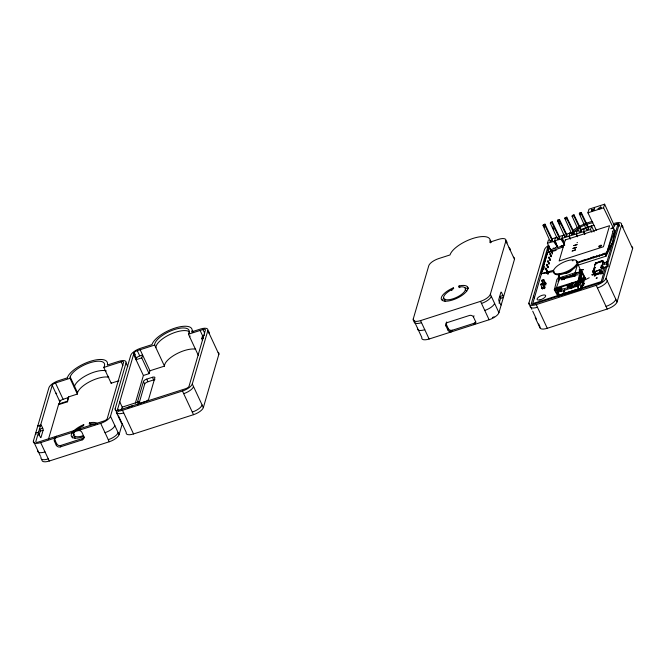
<?xml version="1.0" encoding="UTF-8"?>
<svg xmlns="http://www.w3.org/2000/svg" width="666" height="666" viewBox="0 0 666 666"><rect width="100%" height="100%" fill="white"/><g stroke="black" fill="none" stroke-linecap="round" stroke-linejoin="round"><path stroke-width="1" d="M564.119 279.279L561.505 279.82L564.144 278.679L564.002 279.595L564.144 278.679L572.618 276.648M575.549 275.607L575.574 275.008L573.068 276.507L575.441 275.949L575.574 275.008M610.755 228.788L613.253 227.997M572.144 283.824L571.878 287.754L560.73 291.558L560.098 290.634M570.429 284.315L570.238 287.096L561.013 289.452L560.73 291.558L561.546 288.661M576.839 284.615L576.714 286.405L571.878 287.754L570.238 287.096L570.654 284.016M584.099 283.599L581.235 279.037L582.001 278.122L583.308 282.634L583.299 277.014L584.44 280.652L583.308 282.634L581.301 278.33L582.001 278.122L584.099 283.599L583.574 285.356L580.635 280.736L556.052 288.753L555.344 290.309L558.175 295.396L581.243 288.003L582.4 285.781L581.285 289.169L557.925 296.262L554.328 289.835L556.959 279.204L562.737 277.289L559.631 278.713L557.875 281.368M593.023 271.27L593.273 271.803L594.646 271.362L592.898 271.703L593.364 273.185L594.846 272.394L593.489 272.752L594.638 275.208L602.372 272.719L600.923 270.238L601.598 267.291L600.74 267.565L602.131 268.789L602.905 266.567L602.047 266.85L602.131 268.789L601.598 267.291M581.235 279.037L581.301 278.33M577.106 282.267L576.714 286.405L574.4 285.831L571.878 287.754L572.26 285.156M589.219 277.755L585.206 279.787L585.572 278.688L582.359 273.535L579.495 272.336L578.463 281.876L581.243 288.003M576.898 284.748L576.714 286.405L578.479 284.748L577.946 282.809L577.089 283.083M581.285 289.169L582.001 286.929L580.203 282.75L581.876 271.179L575.998 273.018L575.516 274.275L562.487 278.463L575.516 274.275M569.388 284.24L569.014 286.771L570.121 284.232M570.67 283.833L570.304 286.363L571.778 282.975L570.238 287.096L570.745 284.215M576.947 281.885L576.523 284.623L577.638 282.917L578.479 284.748M560.938 287.004L560.522 289.693L561.671 286.996M561.679 288.586L561.263 291.275L561.771 288.786M571.944 283.475L571.528 286.164L572.677 283.466M572.26 287.745L572.818 284.157L571.878 287.754L572.843 285.947M576.09 282.143L575.674 284.832L576.823 282.134M564.244 289.71L563.819 292.474L564.76 289.577M577.48 265.326L606.043 256.16L612.703 242.191L614.835 230.486L612.82 230.852M543.14 288.37L543.156 288.32M544.189 284.765L544.205 284.707M572.76 283.208L571.878 287.754L572.96 285.431M570.762 284.032L570.304 286.363L571.32 283.624M542.565 289.044L540.809 284.682L540.983 283.816L542.715 283.308L544.921 287.787M543.639 285.381L541.874 281.019L542.049 280.153L543.781 279.645L545.987 284.124M572.036 283.666L571.528 286.164L572.585 283.266M576.182 282.342L575.674 284.832L576.731 281.934M579.553 261.563L579.387 262.362C578.671 261.105 589.585 258.1 587.953 259.607L588.128 258.808M585.272 259.723L585.098 260.523L585.306 259.807M590.983 257.892L590.809 258.691C590.467 257.376 594.771 255.994 593.664 257.775L593.839 256.976M599.55 255.136L599.375 255.935L599.55 255.136L593.872 257.051M602.405 254.221L602.231 255.02C601.889 253.704 606.193 252.322 605.086 254.104L606.043 256.16L606.718 252.78L614.835 230.486M577.48 262.97L605.086 254.104L605.261 253.305M572.868 283.425L571.878 287.754L572.41 286.089M561.013 289.452L561.704 286.738M552.206 240.726L544.73 225.041L544.979 224.151L543.356 224.708L543.056 225.499L550.208 241.367L552.206 240.726L552.497 239.718L544.979 224.151M559.457 238.395L551.981 222.71L552.231 221.82L550.615 222.377L550.316 223.168L557.459 239.036L559.457 238.395L559.748 237.387L552.231 221.82M566.708 236.064L559.24 220.388L559.49 219.489L557.867 220.046L557.567 220.837L564.71 236.705L566.708 236.064L567.007 235.056L559.49 219.489M573.967 233.733L566.491 218.057L566.741 217.158L565.118 217.715L564.826 218.506L571.969 234.382L573.967 233.733L574.259 232.725L566.741 217.158M581.218 231.41L573.751 215.726L574 214.827L572.377 215.384L572.077 216.175L579.22 232.051L581.218 231.41L581.518 230.394L574 214.827M558.175 295.396L558.757 293.306L557.925 296.262M588.478 229.079L581.002 213.395L581.252 212.496L579.628 213.053L579.328 213.844L586.471 229.72L588.478 229.079L588.769 228.072L581.252 212.496M602.905 266.567L603.587 268.023L607.833 266.633L608.358 264.81L607.017 261.913L602.78 263.236M40.351 455.969L33.383 441.034L48.926 387.687A9.407 3.571 -25 0 1 58.758 380.611L67.324 377.855A21.953 8.333 -25 0 1 90.251 361.338A21.953 8.333 -25 0 1 107.309 365.01L118.731 361.347A9.407 3.571 -25 0 1 126.041 362.92L127.78 366.65M52.206 385.323L35.822 441.558A3.139 1.19 -25 0 0 38.262 442.082L103.946 420.987A3.139 1.19 -25 0 0 107.226 418.631L123.601 362.396A3.139 1.19 -25 0 0 121.17 361.871L103.788 367.449A18.823 7.143 -25 0 0 89.835 362.787A18.823 7.143 -25 0 0 69.997 378.305L55.478 382.967A3.139 1.19 -25 0 0 52.206 385.323L59.815 401.656L58.974 404.537L67.541 401.781L68.548 396.911L77.356 394.081A18.823 7.143 -25 0 1 89.252 381.943A18.823 7.143 -25 0 1 108.816 377.264M38.936 435.664L40.251 431.16A1.565 0.458 72.2 0 0 39.843 429.12L42.707 428.205A1.565 0.458 72.2 0 1 43.107 430.244L41.009 437.454A1.565 0.458 72.2 0 1 40.185 436.854L38.961 434.224A1.565 0.458 72.2 0 1 38.553 432.192L35.698 433.108A1.565 0.458 72.2 0 0 35.889 434.607M48.343 439.61L58.725 403.987L67.291 401.24L68.548 396.911M54.421 441.25L54.837 439.81A3.139 2.756 16.2 0 1 56.468 436.255L56.052 437.704A3.139 2.756 16.2 0 0 54.421 441.25L56.26 445.188A3.139 2.756 16.2 0 0 60.34 446.903L82.159 439.893A3.139 2.756 16.2 0 0 83.791 436.347L81.951 432.409A3.139 2.756 16.2 0 0 77.872 430.694L78.288 429.254A3.139 2.756 16.2 0 1 80.669 429.37M56.26 445.188L56.677 443.747L54.837 439.81M60.34 446.903L60.764 445.462L82.584 438.453A3.139 2.756 16.2 0 0 84.241 437.038M82.159 439.893L82.584 438.453M97.552 423.942A14.502 5.503 -25 0 0 89.56 422.818L89.211 424.026A11.946 4.537 -25 0 1 94.98 424.708M33.383 441.034A9.407 3.571 -25 0 0 40.693 442.607L100.674 423.343A9.407 3.571 -25 0 0 110.498 416.267L126.041 362.92M117.691 414.085L115.185 408.716L130.727 355.361A9.407 3.571 -25 0 1 140.551 348.285L151.981 344.622A21.953 8.333 -25 0 1 174.908 328.105A21.953 8.333 -25 0 1 191.966 331.776L200.533 329.021A9.407 3.571 -25 0 1 207.842 330.594L218.873 354.27L203.338 407.617A9.407 3.571 -25 0 1 193.506 414.693L133.533 433.957A9.407 3.571 -25 0 1 126.224 432.384L118.548 415.917M117.624 409.24L133.999 353.005A3.139 1.19 -25 0 1 137.279 350.649L154.654 345.063A18.823 7.143 -25 0 1 174.492 329.545A18.823 7.143 -25 0 1 188.445 334.215L202.964 329.545A3.139 1.19 -25 0 1 205.403 330.07L189.019 386.305A3.139 1.19 -25 0 1 185.747 388.669L120.055 409.765A3.139 1.19 -25 0 1 117.624 409.24L118.44 410.997M121.42 409.89L122.219 407.134L119.772 401.873M136.455 358.266L136.039 359.707L141.75 357.875L142.591 354.986L139.735 355.91A3.139 1.19 -25 0 0 136.455 358.266L133.999 353.005M41.975 459.448A9.407 3.571 -25 0 0 49.276 461.022L109.257 441.758A9.407 3.571 -25 0 0 119.081 434.682L122.253 423.809M135.34 403.146L143.39 375.491L133.583 354.445M137.229 402.83L143.448 381.476A3.139 1.19 -25 0 1 146.728 379.12L152.439 377.281A3.139 1.19 -25 0 1 154.878 377.805L148.66 399.159A3.139 1.19 -25 0 1 145.379 401.515L139.669 403.355A3.139 1.19 -25 0 1 138.903 403.546M137.937 404.745L138.794 401.806L122.219 407.134M139.028 403.513L144.68 384.107A3.139 1.19 -25 0 1 147.952 381.751L153.663 379.911A3.139 1.19 -25 0 1 154.928 379.653M143.39 375.491L149.109 373.651L149.942 370.771L140.135 349.733M202.589 340.468L201.723 338.611L202.564 335.722L200.108 330.469M115.185 408.716A9.407 3.571 -25 0 0 122.494 410.289L182.467 391.025A9.407 3.571 -25 0 0 192.299 383.949L207.842 330.594M417.232 327.605L413.236 319.039L428.779 265.684A9.407 3.571 -25 0 1 438.603 258.608L450.033 254.936A21.953 8.333 -25 0 1 472.96 238.428A21.953 8.333 -25 0 1 490.018 242.099L498.584 239.344A9.407 3.571 -25 0 1 505.894 240.917L514.477 259.332L498.934 312.679A9.407 3.571 -25 0 1 489.11 319.755L429.129 339.019A9.407 3.571 -25 0 1 421.819 337.446L417.474 328.13A9.407 3.571 -25 0 0 424.783 329.703M453.305 287.845L452.955 289.061A11.946 4.537 -25 0 0 444.871 299.392A11.946 4.537 -25 0 0 462.745 293.431A11.946 4.537 -25 0 0 458.691 287.146L459.041 285.947L459.915 285.764A14.502 5.503 -25 0 1 464.16 293.748A14.502 5.503 -25 0 1 442.54 300.557A14.502 5.503 -25 0 1 453.305 287.845L453.688 288.669M446.428 324.575L448.268 328.521A3.139 2.756 16.2 0 0 452.347 330.228L451.931 331.676A3.139 2.756 16.2 0 1 447.852 329.961L446.012 326.015L446.428 324.575A3.139 2.756 16.2 0 1 446.695 321.961M447.852 329.961L448.268 328.521M475.832 321.803A3.139 2.756 16.2 0 1 474.175 323.226L473.751 324.667A3.139 2.756 16.2 0 0 475.382 321.12L473.543 317.174L473.967 315.734M413.236 319.039A9.407 3.571 -25 0 0 420.546 320.612L480.519 301.348A9.407 3.571 -25 0 0 490.351 294.272L505.894 240.917M499.092 303.246L500.824 297.311M529.745 304.803L528.921 303.047L544.463 249.7A9.407 3.571 -25 0 1 548.609 245.321M549.125 245.879A3.139 1.19 -25 0 0 547.743 247.336L531.36 303.571A3.139 1.19 -25 0 0 533.799 304.096L599.483 283A3.139 1.19 -25 0 0 602.763 280.644L619.139 224.409A3.139 1.19 -25 0 0 616.708 223.884L613.852 224.8M550.208 241.367L550.499 240.359M549.25 246.936L532.75 303.588L601.223 281.593L605.561 266.683M543.564 269.797L544.513 266.542M564.793 245.163L550.516 249.825L547.394 243.273L553.588 241.483L554.57 240.776L555.444 237.762L557.259 237.179M557.459 239.036L557.75 238.028M554.57 240.776L557.6 247.269L554.57 240.776L560.839 239.152L561.821 238.445L562.703 235.431M564.71 236.705L565.009 235.697M570.312 239.119L569.014 236.33L569.954 233.1M559.365 273.709L558.033 278.296L575.074 272.785L577.78 263.619L580.436 270.046L579.886 271.911M571.969 234.382L572.26 233.366M577.572 236.788L576.273 233.999L577.214 230.777M564.793 277.406L564.535 278.271L566.283 277.214L564.793 277.406L565.218 278.321M596.336 230.261L587.92 212.812L588.977 209.207L604.62 204.179L614.493 226.057L613.195 227.755L614.135 229.628L603.571 207.784L604.62 204.179M584.823 234.457L583.524 231.676L584.465 228.446M574.733 275.899L574.616 274.25L572.052 275.391L574.791 276.024L574.616 274.25M579.62 270.654L579.911 269.638L579.254 269.863L579.62 270.654L583.416 269.63L579.254 269.863M593.273 271.803L595.512 262.737L597.086 262.962L603.371 261.214L604.52 263.328M593.364 273.185L593.489 272.752M596.02 264.069L595.512 262.737M600.74 267.565L601.373 265.393L606.468 263.736L607.017 261.913M602.231 265.118L603.371 261.214M604.062 266.933L602.372 272.719L599.55 270.046L593.056 272.527M606.718 262.712L618.006 223.951L614.094 225.208M528.921 303.047A9.407 3.571 -25 0 0 536.23 304.62L596.212 285.356A9.407 3.571 -25 0 0 606.035 278.28L621.578 224.933A9.407 3.571 -25 0 0 614.268 223.36M538.677 323.976L539.96 326.715A9.407 3.571 -25 0 0 547.269 328.288L607.242 309.032A9.407 3.571 -25 0 0 617.074 301.948L632.617 248.601A9.407 3.571 -25 0 0 631.909 246.686M585.572 278.688L581.876 271.179L577.855 281.019L556.11 287.829L554.328 289.835L555.81 288.611L558.399 293.423L558.941 291.7L557.825 287.937M547.394 243.273L548.476 239.927M591.833 232.259L590.501 229.512L591.575 226.157L588.02 227.297M555.344 290.309L555.977 288.486M582.001 286.929L582.4 285.781M556.052 288.753L559.631 278.713L577.855 274.708M561.58 286.796L560.522 289.693L561.205 286.372L559.515 290.251L559.373 288.703L560.514 286.971M570.978 288.153L572.036 285.256M570.029 284.041L569.014 286.771L569.63 283.666L567.748 287.995L566.658 284.59M560.764 286.938L559.515 290.251L561.546 286.929M595.845 274.958L594.696 275.324L594.372 276.19L594.322 274.708L595.496 273.751L600.549 272.244L602.147 272.927L601.706 273.851L601.781 272.319L599.958 272.128L599.142 269.996L594.605 271.653L595.404 275.874L595.845 274.958L594.605 271.653M567.748 287.995L569.155 284.324M576.739 282.001L574.4 285.831L575.865 282.159M571.711 283.483L570.238 287.096L571.811 283.691M574.4 285.831L575.957 282.376M601.548 261.189L603.105 260.989L601.939 261.388L601.798 260.639L602.597 262.021M543.123 288.42L543.881 288.545M612.703 242.191L606.718 252.78L605.294 253.38M541.874 281.019L543.781 279.645M540.809 284.682L542.715 283.308M600.674 274.167L601.781 272.319L600.857 273.368L595.521 274.525L595.496 273.751M544.222 284.657L544.946 284.882M544.447 283.799L543.806 284.199L544.397 283.716M605.086 254.104L606.809 252.639L612.945 231.585L612.454 231.477M599.525 208.916L601.09 207.817L600.774 206.959L597.935 208.749M577.905 273.351L579.495 272.336L580.336 273.518M554.328 289.835L556.418 288.52L558.399 293.423M595.296 267.582L593.889 268.315L595.412 267.815M594.663 269.747L593.256 270.488L594.78 269.988M594.105 273.726L591.991 274.825L594.871 274.409M583.574 285.356L581.068 280.636L578.463 281.876L582.359 273.535L585.006 279.22L582.675 279.146M596.128 263.003L601.798 260.639M563.303 246.853L547.252 252.68L541.117 273.734L554.17 271.478M564.418 244.322L561.821 238.445L590.501 229.512M576.881 283.275L578.771 282.617M594.646 273.934L591.991 274.825L594.272 274.076M600.857 273.368L602.147 272.927L599.958 272.128M202.564 335.722L204.47 335.115M587.92 212.812L603.571 207.784M201.723 338.611L203.63 337.995M559.074 236.596L564.518 234.848M566.333 234.265L579.02 230.195M580.835 229.612L586.247 227.872M103.788 367.449L111.147 383.233L118.923 380.736M149.942 370.771L164.469 366.109A18.823 7.143 -25 0 1 176.165 354.071A18.823 7.143 -25 0 1 195.679 349.225M59.815 401.656A3.139 1.19 -25 0 1 63.095 399.292L68.806 397.46M576.997 242.732L577.497 242.574M573.592 245.604L577.064 244.489M574.092 245.637L577.006 244.697M573.21 248.235L576.257 247.252M572.768 248.585L576.19 247.486M575.149 249.084L575.649 248.918M572.46 250.807L575.133 249.95M572.019 251.157L575.441 250.058M39.569 426.19L41.475 425.574L42.707 428.205M40.251 431.16L43.107 430.244M576.739 262.554L579.595 261.638M588.161 258.891L591.017 257.967M599.583 255.22L602.439 254.304M595.629 263.694L597.002 263.253L595.379 263.17M502.938 295.504L500.083 296.42A1.565 0.458 72.2 0 1 500.491 298.451L503.346 297.536A1.565 0.458 72.2 0 0 502.938 295.504L501.714 292.874A1.565 0.458 72.2 0 0 500.89 292.274L498.792 299.484A1.565 0.458 72.2 0 0 499.192 301.523L500.424 304.154A1.565 0.458 72.2 0 0 501.24 304.745M569.513 285.523L570.371 285.248M449.267 331.243L475.84 322.71M551.964 238.844L555.444 237.762M572.727 275.716L574.583 275.158L572.785 275.574M553.604 270.263L541.117 273.734L547.252 252.68L556.127 250.399M579.328 213.844L581.002 213.395M572.077 216.175L573.751 215.726M564.826 218.506L566.491 218.057M557.567 220.837L559.24 220.388M550.316 223.168L551.981 222.71M543.056 225.499L544.73 225.041M597.344 262.504L601.939 261.388M580.635 280.736L581.068 280.636M575.998 273.018L579.495 272.336M555.81 288.611L556.418 288.52M572.052 275.391L574.367 275.116M592.898 271.703L594.563 271.645M559.631 278.713L561.405 278.912M599.55 270.046L600.923 270.238M612.77 227.905L612.071 228.321L612.787 227.88M591.666 209.615L594.13 210.464L594.613 208.242L592.149 210.839L591.666 209.615L592.449 211.447M577.855 281.019L580.203 282.75M553.588 241.483L557.6 247.269L555.302 240.934M557.45 287.82L559.507 290.842M543.373 280.353L545.795 285.081M542.299 284.016L544.73 288.736M560.839 239.152L564.227 244.297M558.25 287.554L559.715 289.802M599.142 269.996L600.549 272.244M594.322 274.708L594.696 275.324M575.074 272.785L575.932 274.234M583.524 231.676L584.848 233.982M576.273 233.999L577.588 236.305M569.014 236.33L570.337 238.636M552.63 252.339L551.09 249.65L552.322 252.439M551.565 256.002L550.024 253.313L551.257 256.102M550.499 259.665L548.959 256.976L550.191 259.765M549.433 263.328L547.893 260.631L549.117 263.428M548.368 266.983L546.828 264.294L548.051 267.083M547.302 270.646L545.762 267.957L548.218 273.535M561.821 238.445L564.21 242.982M552.322 253.03L551.007 250.341L552.38 254.046M551.257 256.693L549.941 254.004L550.973 256.785M550.191 260.356L548.867 257.667L549.908 260.448M549.125 264.019L547.802 261.33L548.834 264.111M548.06 267.682L546.736 264.993L547.768 267.774M548.309 274.034L545.67 268.656L547.735 274.217M606.468 263.736L607.833 266.633M621.578 224.933L632.617 248.601M618.006 223.951L619.189 226.482M591.575 226.157L594.205 231.801M601.373 265.393L602.047 266.85M606.035 278.28L617.074 301.948M596.212 285.356L607.242 309.032M547.743 247.336L548.967 249.966M547.319 248.784L548.543 251.407M557.267 288.103L558.941 291.7M533.508 296.204L534.323 297.96M536.23 304.62L547.269 328.288M531.859 309.34L530.153 305.677A9.407 3.571 -25 0 0 537.462 307.251M532.708 311.164L536.546 319.397M535.189 317.599L539.943 327.805M490.018 242.099L490.376 242.882M490.351 294.272L498.934 312.679M480.519 301.348L489.11 319.755M467.715 287.213L468.406 288.694M459.041 285.947L459.856 287.704M451.54 289.743L451.923 290.567M420.546 320.612L429.129 339.019M202.964 329.545L204.604 333.058M191.966 331.776L192.349 332.6M189.111 332.692L189.494 333.516M188.445 334.215L198.26 355.253A18.823 7.143 -25 0 0 198.518 354.753M192.299 383.949L203.338 407.617M182.467 391.025L193.506 414.693M154.654 345.063L164.469 366.109M152.439 377.281L153.663 379.911M141.75 357.875L149.109 373.651M137.279 350.649L139.735 355.91M146.728 379.12L147.952 381.751M143.448 381.476L144.68 384.107M121.17 361.871L122.86 365.501M138.794 401.806L139.66 403.663M122.494 410.289L133.533 433.957M116.4 412.429L121.453 423.268M110.498 416.267L119.081 434.682M100.674 423.343L109.257 441.758M70.18 376.939L77.539 392.715M69.997 378.305L77.356 394.081M90.476 423.851L90.859 424.675M89.56 422.818L90.251 424.292M67.324 377.855L67.591 378.438M67.291 401.24L67.541 401.781M55.478 382.967L63.095 399.292M72.586 432.267L73.809 434.898M58.725 403.987L58.974 404.537M40.693 442.607L49.276 461.022M40.743 456.818L41.001 457.359A9.407 3.571 -25 0 0 48.31 458.932M579.628 213.053L580.469 214.902M565.118 217.715L565.958 219.555M557.867 220.046L559.964 224.65M552.713 226.981L553.97 229.745M543.356 224.708L544.622 227.472M542.049 280.153L543.298 282.875M562.554 238.603L564.468 244.222M550.041 248.243L550.516 249.825M600.774 206.959L600.94 208.899M583.299 277.014L583.308 282.634M190.101 335.972A18.823 7.143 -25 0 1 189.677 336.846M155.877 347.694A18.823 7.143 -25 0 1 169.805 334.532A18.823 7.143 -25 0 1 189.327 331.76M192.308 330.486A21.953 8.333 -25 0 1 193.223 331.876M193.523 386.58A9.407 3.571 -25 0 1 183.699 393.656M207.942 331.119A9.407 3.571 -25 0 1 209.066 333.225M134.665 354.653A9.407 3.571 -25 0 1 135.356 354.129M123.718 412.92A9.407 3.571 -25 0 1 116.417 411.347M202.106 404.986A9.407 3.571 -25 0 1 192.283 412.063M218.173 352.347A9.407 3.571 -25 0 1 218.873 354.27M127.564 407.925A4.704 1.782 -25 0 1 132.309 405.969M59.249 400.674A9.407 3.571 -25 0 1 59.94 400.149M118.115 432.592A9.407 3.571 -25 0 1 108.283 439.677M108.383 376.298A18.823 7.143 -25 0 1 108.133 376.773M74.342 387.62A18.823 7.143 -25 0 1 86.663 375.258A18.823 7.143 -25 0 1 106.294 370.937M45.038 451.931A9.407 3.571 -25 0 1 37.654 450.732M55.986 393.664A9.407 3.571 -25 0 1 56.677 393.14M114.843 425.591A9.407 3.571 -25 0 1 105.02 432.667M111.397 382.759A18.823 7.143 -25 0 1 111.147 383.233M60.764 445.462A3.139 2.756 16.2 0 1 56.677 443.747M38.378 426.057A1.565 0.458 72.2 0 0 37.795 425.899L40.651 424.983A1.565 0.458 72.2 0 1 41.475 425.574M83.416 436.688A14.502 5.503 -25 0 1 71.195 435.572A14.502 5.503 -25 0 1 82.925 424.983L83.866 424.583L83.516 425.782A11.946 4.537 -25 0 0 73.543 434.557A11.946 4.537 -25 0 0 83.516 435.597M72.427 437.895A14.502 5.503 -25 0 1 74.217 434.407M75.316 438.511A11.946 4.537 -25 0 1 74.967 436.163M580.977 230.186A18.823 7.143 -25 0 1 594.055 225.333M607.259 280.91A9.407 3.571 -25 0 1 597.435 287.987M621.678 225.449A9.407 3.571 -25 0 1 622.802 227.564M618.564 225.275A9.407 3.571 -25 0 1 619.288 225.208M548.401 248.984A9.407 3.571 -25 0 1 549.092 248.46M615.85 299.317A9.407 3.571 -25 0 1 606.018 306.402M573.101 232.093A18.823 7.143 -25 0 1 592.823 222.702M569.297 233.6A21.953 8.333 -25 0 1 570.587 232.384M573.651 229.936A21.953 8.333 -25 0 1 592.24 221.437M490.101 240.26A21.953 8.333 -25 0 1 491.183 242.449M491.325 296.353A9.407 3.571 -25 0 1 481.493 303.43M505.744 240.892A9.407 3.571 -25 0 1 506.859 242.998M421.52 322.694A9.407 3.571 -25 0 1 414.21 321.12M494.588 303.363A9.407 3.571 -25 0 1 484.765 310.439M509.007 247.902A9.407 3.571 -25 0 1 510.131 250.008M473.543 317.174A3.139 2.756 16.2 0 0 469.463 315.459L447.635 322.469A3.139 2.756 16.2 0 0 446.012 326.015M513.353 257.218A9.407 3.571 -25 0 1 514.477 259.332M494.014 316.658A3.139 1.19 -25 0 1 493.739 316.816M492.64 317.307A3.139 1.19 -25 0 1 492.382 317.399M442.524 300.408A14.502 5.503 -25 0 1 443.781 297.977M465.035 288.053A14.502 5.503 -25 0 1 467.94 288.769M445.213 301.39A11.946 4.537 -25 0 1 445.005 299.142M465.193 289.752A11.946 4.537 -25 0 1 466.733 291.233M576.232 261.147A12.929 4.903 -25 0 1 568.631 271.811A12.929 4.903 -25 0 1 553.871 272.269M572.236 260.756A12.929 4.903 -25 0 1 573.168 260.697M544.422 283.133A1.881 0.716 -25 0 1 545.937 283.633A1.881 0.716 -25 0 1 543.14 284.965M542.64 284.732A1.881 0.716 -25 0 1 542.64 284.49M542.915 284.057A1.881 0.716 -25 0 1 543.14 283.849M543.531 286.738A1.881 0.716 -25 0 1 544.83 287.354A1.881 0.716 -25 0 1 542.057 288.628A1.881 0.716 -25 0 1 542.507 287.213M549.125 272.044A1.598 0.608 -25 0 1 547.693 273.235A1.598 0.608 -25 0 1 546.187 273.218A1.598 0.608 -25 0 1 547.419 272.028M555.427 247.402A1.881 0.716 -25 0 1 555.136 247.594M553.979 248.102A1.881 0.716 -25 0 1 553.113 248.202M562.071 245.438A1.881 0.716 -25 0 1 561.072 245.812M572.211 269.33A4.72 1.79 -25 0 1 569.089 272.311A4.72 1.79 -25 0 1 564.335 273.401M578.538 284.249L577.93 287.87L578.904 285.031L578.538 284.249M592.948 270.837L593.822 270.496L592.948 270.837M594.713 264.777L595.595 264.452L594.755 264.71M596.253 278.23L597.119 277.889L596.253 278.23M582.409 260.647L582.242 261.447L582.45 260.722M596.694 256.06L596.52 256.86L596.728 256.135M577.822 282.55L576.406 286.413L577.822 282.55M565.284 239.935L559.149 260.989L603.421 246.77L609.548 225.716L565.284 239.935M559.765 274.001L558.408 278.663L559.79 273.992M611.796 228.272L611.38 228.446L611.788 228.313M561.205 273.401A12.929 4.903 -25 0 0 577.072 261.372A12.929 4.903 -25 0 0 557.75 265.634A12.929 4.903 -25 0 0 561.205 273.401M539.876 299.908A4.704 1.782 -25 0 0 545.654 295.529A4.704 1.782 -25 0 0 538.619 297.086A4.704 1.782 -25 0 0 539.876 299.908M599.558 246.878A1.565 0.591 -25 0 0 601.565 245.429A1.565 0.591 -25 0 0 599.267 245.879A1.565 0.591 -25 0 0 599.558 246.878"/></g></svg>
